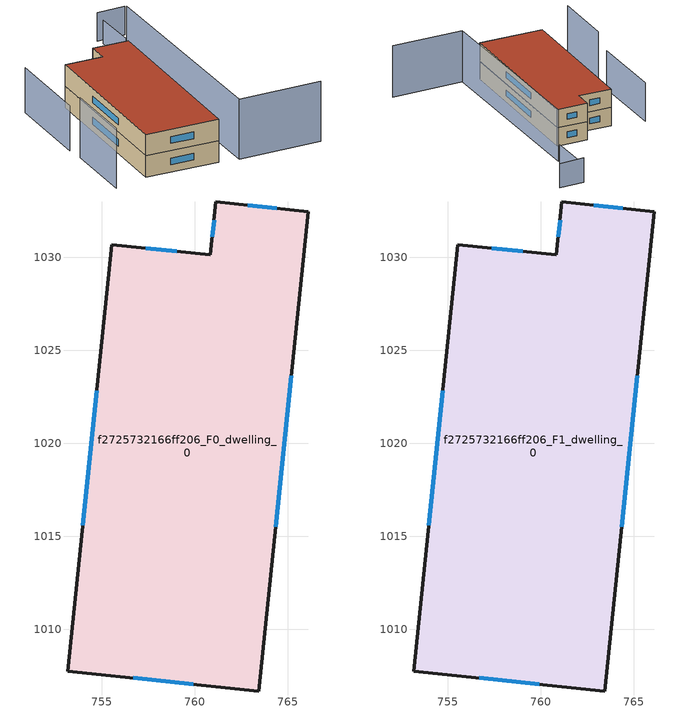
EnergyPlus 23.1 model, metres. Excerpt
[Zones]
f2725732166ff206_F0_dwelling_0
 floor ground (EU_floor_Construction): 766.1,1032.45 763.43,1006.68 753.16,1007.75 755.53,1030.68 760.84,1030.13 761.13,1032.97 z0
 wall outside (EU_wall_Construction): 753.16,1007.75 763.43,1006.68 766.1,1032.45 761.13,1032.97 760.84,1030.13 755.53,1030.68 753.16,1007.75 z0:3
 window (EU_Window_Construction): 756.67,1007.38 759.91,1007.05 / 754.72,1022.83 753.97,1015.6 / 759.02,1030.32 757.35,1030.49 / 761.03,1032 760.94,1031.1 / 764.4,1032.63 762.83,1032.79 / 764.34,1015.51 765.18,1023.63 z1.03:1.97
f2725732166ff206_F1_dwelling_0
 floor to f2725732166ff206_F0_dwelling_0 (EU_floor_Construction): 766.1,1032.45 763.43,1006.68 753.16,1007.75 755.53,1030.68 760.84,1030.13 761.13,1032.97 z3
 wall outside (EU_wall_Construction): 753.16,1007.75 763.43,1006.68 766.1,1032.45 761.13,1032.97 760.84,1030.13 755.53,1030.68 753.16,1007.75 z3:6
 window (EU_Window_Construction): 756.67,1007.38 759.91,1007.05 / 754.72,1022.83 753.97,1015.6 / 759.02,1030.32 757.35,1030.49 / 761.03,1032 760.94,1031.1 / 764.4,1032.63 762.83,1032.79 / 764.34,1015.51 765.18,1023.63 z4.03:4.97
 roof outside (EU_roof_Construction): 763.43,1006.68 766.1,1032.45 761.13,1032.97 760.84,1030.13 755.53,1030.68 753.16,1007.75 z6
shading: 749.23,1017.1 748.31,1007.09 / 777.64,1005.01 766.08,1005.99 / 766.08,1005.99 768.72,1036.94 z0:8.4; 750.41,1032.04 749.28,1019.57 z0:6.3; 769.27,1038.15 769.71,1044.16 z0:3.3; 773.49,1044.98 769.44,1045.2 z0:4
[Building]
EU S2 Campaign: North Axis=0; Terrain=City; Solar Distribution=FullExterior
[Site:Location]
Cape.Town.Intl.AP: Latitude=-33.965; Longitude=18.602; Time Zone=2; Elevation=46
[SizingPeriod:WeatherFileDays]
AnnualSizingPeriod: Begin Month=1; Begin Day of Month=1; End Month=12; End Day of Month=31; Day of Week for Start Day=Monday; Use Weather File Daylight Saving Period=No; Use Weather File Rain and Snow Indicators=No
[MATERIAL]
EU_InternalMass_Material: Roughness=MediumRough; Thickness=0.1; Conductivity=1; Density=1800; Specific Heat=900; Thermal Absorptance=0.9; Solar Absorptance=0.7; Visible Absorptance=0.7
[MATERIAL:NOMASS] Roughness=MediumRough; Thermal Absorptance=0.9; Solar Absorptance=0.7; Visible Absorptance=0.7
Name | Thermal Resistance
EU_wall_NoMass | 0.493876
EU_roof_NoMass | 0.449382
EU_floor_NoMass | 1.25
[WINDOWMATERIAL:SIMPLEGLAZINGSYSTEM]
EU_Window_SimpleGlazing: UFactor=4.4; Solar Heat Gain Coefficient=0.85; Visible Transmittance=0.85
[CONSTRUCTION]
EU_wall_Construction: EU_wall_NoMass
EU_roof_Construction: EU_roof_NoMass
EU_floor_Construction: EU_floor_NoMass
EU_Window_Construction: EU_Window_SimpleGlazing
EU_InternalMass_Construction: EU_InternalMass_Material
[ZONE] Type=1; Multiplier=1; Ceiling Height=autocalculate; Volume=756.721; Floor Area=autocalculate; Part of Total Floor Area=Yes
f2725732166ff206_F0_dwelling_0; f2725732166ff206_F1_dwelling_0
[INTERNALMASS] Construction=EU_InternalMass_Construction; Surface Area=252.24
Name | Zone or ZoneList
f2725732166ff206_F0_dwelling_0_EU_InternalMass | f2725732166ff206_F0_dwelling_0
f2725732166ff206_F1_dwelling_0_EU_InternalMass | f2725732166ff206_F1_dwelling_0
[OTHEREQUIPMENT] Fuel Type=Electricity; Design Level Calculation Method=Watts/Area; Power per Zone Floor Area=1; Fraction Latent=0; Fraction Radiant=0; Fraction Lost=0; Carbon Dioxide Generation Rate=0; EndUse Subcategory=EU_Step8_InternalGains
Name | Zone or ZoneList or Space or SpaceList | Schedule
EU_Step8_InternalGain_f2725732166ff206_F0_dwelling_0_f000 | f2725732166ff206_F0_dwelling_0 | EU_Step8_GainSchedule_f2725732166ff206_F0_dwelling_0_f000
EU_Step8_InternalGain_f2725732166ff206_F1_dwelling_0_f000 | f2725732166ff206_F1_dwelling_0 | EU_Step8_GainSchedule_f2725732166ff206_F1_dwelling_0_f000
[ZONEVENTILATION:DESIGNFLOWRATE] Schedule=EU_AlwaysOn; Design Flow Rate Calculation Method=AirChanges/Hour; Air Changes per Hour=0.64; Ventilation Type=Natural; Fan Pressure Rise=0; Fan Total Efficiency=1; Constant Term Coefficient=1; Temperature Term Coefficient=0; Velocity Term Coefficient=0; Velocity Squared Term Coefficient=0; Minimum Indoor Temperature=-100; Maximum Indoor Temperature=100; Delta Temperature=-100; Minimum Outdoor Temperature=-100; Maximum Outdoor Temperature=100; Maximum Wind Speed=40
Name | Zone or ZoneList or Space or SpaceList
EU_ConstantAir_f2725732166ff206_F0_dwelling_0 | f2725732166ff206_F0_dwelling_0
EU_ConstantAir_f2725732166ff206_F1_dwelling_0 | f2725732166ff206_F1_dwelling_0
[HVACTEMPLATE:THERMOSTAT] Constant Heating Setpoint=20; Constant Cooling Setpoint=50
EU_HeatOnly_f2725732166ff206_F0_dwelling_0; EU_HeatOnly_f2725732166ff206_F1_dwelling_0
[HVACTEMPLATE:ZONE:IDEALLOADSAIRSYSTEM] System Availability Schedule=EU_AlwaysOn; Maximum Heating Supply Air Temperature=50; Minimum Cooling Supply Air Temperature=13; Maximum Heating Supply Air Humidity Ratio=0.0156; Minimum Cooling Supply Air Humidity Ratio=0.0077; Heating Limit=NoLimit; Cooling Limit=NoLimit; Heating Availability Schedule=EU_AlwaysOn; Cooling Availability Schedule=EU_CoolingOff; Dehumidification Control Type=ConstantSensibleHeatRatio; Cooling Sensible Heat Ratio=0.7; Dehumidification Setpoint=60; Humidification Control Type=None; Humidification Setpoint=30; Outdoor Air Method=None; Outdoor Air Flow Rate per Person=0.00944; Outdoor Air Flow Rate per Zone Floor Area=0; Outdoor Air Flow Rate per Zone=0; Demand Controlled Ventilation Type=None; Outdoor Air Economizer Type=NoEconomizer; Heat Recovery Type=None; Sensible Heat Recovery Effectiveness=0.7; Latent Heat Recovery Effectiveness=0.65
Name | Template Thermostat
f2725732166ff206_F0_dwelling_0 | EU_HeatOnly_f2725732166ff206_F0_dwelling_0
f2725732166ff206_F1_dwelling_0 | EU_HeatOnly_f2725732166ff206_F1_dwelling_0
[SIZING:ZONE] Zone Cooling Design Supply Air Temperature Input Method=SupplyAirTemperature; Zone Cooling Design Supply Air Temperature=13; Zone Heating Design Supply Air Temperature Input Method=SupplyAirTemperature; Zone Heating Design Supply Air Temperature=50; Zone Cooling Design Supply Air Humidity Ratio=0.008; Zone Heating Design Supply Air Humidity Ratio=0.008; Cooling Design Air Flow Method=DesignDay; Cooling Design Air Flow Rate=0; Cooling Minimum Air Flow per Zone Floor Area=0.000762; Cooling Minimum Air Flow=0; Cooling Minimum Air Flow Fraction=0.2; Heating Design Air Flow Method=DesignDay; Heating Design Air Flow Rate=0; Heating Maximum Air Flow per Zone Floor Area=0.002032; Heating Maximum Air Flow=0.141576; Heating Maximum Air Flow Fraction=0.3; Account for Dedicated Outdoor Air System=No; Dedicated Outdoor Air System Control Strategy=NeutralSupplyAir; Dedicated Outdoor Air Low Setpoint Temperature for Design=autosize; Dedicated Outdoor Air High Setpoint Temperature for Design=autosize; Zone Load Sizing Method=Sensible Load Only No Latent Load; Zone Latent Cooling Design Supply Air Humidity Ratio Input Method=HumidityRatioDifference; Zone Cooling Design Supply Air Humidity Ratio Difference=0.005; Zone Latent Heating Design Supply Air Humidity Ratio Input Method=HumidityRatioDifference; Zone Humidification Design Supply Air Humidity Ratio Difference=0.005
f2725732166ff206_F0_dwelling_0; f2725732166ff206_F1_dwelling_0
[SCHEDULE:CONSTANT]
Name | Hourly Value
EU_AlwaysOn | 1
EU_CoolingOff | 0
[SCHEDULE:FILE] Column Number=1; Rows to Skip at Top=0; Number of Hours of Data=8760; Column Separator=Comma; Interpolate to Timestep=No; Minutes per Item=60; Adjust Schedule for Daylight Savings=Yes
Name | File
EU_Step8_GainSchedule_f2725732166ff206_F0_dwelling_0_f000 | ../../schedules/f2725732166ff206/f2725732166ff206_F0_dwelling_0_f000_gain.csv
EU_Step8_GainSchedule_f2725732166ff206_F1_dwelling_0_f000 | ../../schedules/f2725732166ff206/f2725732166ff206_F1_dwelling_0_f000_gain.csv
